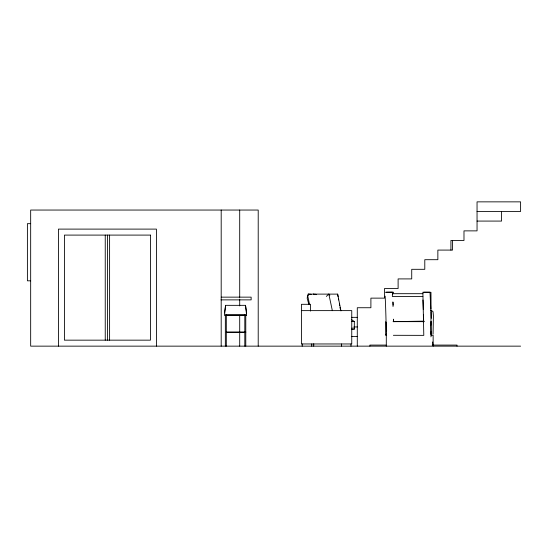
<?xml version="1.0" encoding="UTF-8"?>
<svg xmlns="http://www.w3.org/2000/svg" width="548" height="548" viewBox="0 0 548 548"><rect width="100%" height="100%" fill="white"/><g stroke="black" fill="none" stroke-linecap="round" stroke-linejoin="round"><path stroke-width="0.82" d="M386.292 346.144L386.306 334.65A89.694 5.775 89.1 0 0 385.306 299.187L385.175 296.153M423.857 321.649L423.857 321.142L393.238 321.649M430.858 335.253L430.858 321.649M433.139 346.144L433.139 335.253L431.214 335.253A85.193 85.036 90 0 1 431.009 331.855M431.057 309.312L430.968 292.331L423.83 292.262M340.959 310.894L337.643 294.112L308.154 294.112L307.839 296.427L309.593 304.674M225.598 305.339L224.495 315.381L246.627 315.381L245.525 305.339L225.598 305.339L224.495 312.949M430.906 336.856L431.255 335.677M386.313 292.221L393.423 292.221L393.533 292.913M326.307 296.427L328.834 294.112L329.875 295.214M385.395 292.269L392.443 292.153L392.711 294.297M477.048 211.466L520.6 211.466L520.6 201.856L477.048 201.856L477.048 230.872L463.985 230.872L463.985 240.483L450.922 240.483L450.922 250.087M477.048 221.077L501.55 221.077L501.55 211.466M30.667 223.659L27.4 223.659L27.4 280.816L30.667 280.816M422.953 293.687L392.464 293.687L392.375 294.591L392.368 296.495L422.857 296.495M221.248 297.146L251.135 297.146L251.135 299.872L220.988 299.872M301.434 310.634L351.754 310.62L351.754 343.966L301.434 343.966L301.434 304.304L310.517 304.304L310.517 311.086M225.344 315.216L245.778 315.216M351.378 317.347L357.289 317.347M351.795 321.518L354.323 321.518L354.323 329.499L351.795 329.464M393.135 321.649L424.145 321.649M353.871 326.951L357.289 326.951M351.795 328.184L354.323 328.184M226.317 331.985L245.778 331.985M226.317 332.389L245.778 332.389M386.292 335.253L386.662 335.253M351.309 336.534L357.289 336.534M386.135 345.082L369.907 345.082L369.907 346.144M432.242 345.082L457.005 345.082L457.005 346.144M520.6 346.144L30.667 346.144L30.667 210.048L258.211 210.048L258.211 346.144M393.368 335.301L423.796 335.369L422.878 292.221L429.995 292.166L430.797 309.154M422.063 321.621L423.755 321.649M430.385 310.237L430.831 310.284A2.007 2.007 0 0 1 431.269 310.442A2.007 2.007 0 0 0 430.399 310.237M309.901 294.112L311.23 294.55M310.058 294.55L308.75 294.112L307.414 296.427L307.202 298.386L308.777 304.154M308.154 294.112L309.456 294.55M313.545 294.112L315.093 294.66M313.511 294.112L314.997 294.66M314.908 294.112L316.319 294.66M351.487 319.559L354.323 321.518M433.043 311.586L433.413 315.929L433.057 334.122M328.834 294.112L332.355 310.689M337.643 294.112L338.089 296.598M338.383 298.256L338.678 299.914M339.418 304.058L339.712 305.716M340.007 307.373L340.308 309.031M246.627 312.949L245.525 305.339M432.66 341.952L432.879 345.281M422.96 300.003L423.323 309.682M392.861 301.907L393.032 306.551M393.087 302.27L393.19 305.12M423.481 314.655L423.652 321.142M393.396 319.32L393.45 321.649M430.838 311.216L431.208 334.075M393.478 319.183L393.519 321.649M386.484 322.717L386.621 330.985M431.235 311.791L431.317 318.361M452.552 240.483L452.552 250.087L437.859 250.087L437.859 259.697L424.789 259.697L424.789 269.308L411.726 269.308L411.726 278.911L398.115 278.911L398.115 288.522L384.504 288.522L384.504 298.133L370.9 298.133L370.9 307.736L357.289 307.736L357.289 346.144M385.799 321.649L385.799 335.253M350.987 343.966L350.987 346.144M341.438 343.966L341.438 346.144M313.737 343.74L313.737 346.144M311.757 343.966L311.757 346.144M302.201 343.966L302.201 346.144M245.778 346.144L245.778 314.812L225.344 314.812L225.344 346.144M244.805 314.812L244.805 346.144M239.702 210.048L239.702 297.352M239.702 299.064L239.702 305.914M239.702 315.326L239.702 346.144M226.317 314.812L226.317 346.144M221.193 210.048L221.193 346.144M156.413 346.144L156.413 229.105L58.431 229.105L58.431 346.144M109.6 235.092L109.6 340.157M107.422 235.092L107.422 340.157M105.243 235.092L105.243 340.157M386.169 334.122A85.193 85.091 90 0 1 386.087 335.253M431.975 311.024A2.007 2.007 0 0 0 431.653 310.695A2.007 2.007 0 0 1 432.228 311.422M431.009 325.046A85.193 85.036 90 0 1 431.214 321.649M150.426 235.092L64.417 235.092L64.417 340.157L150.426 340.157L150.426 235.092"/></g></svg>
